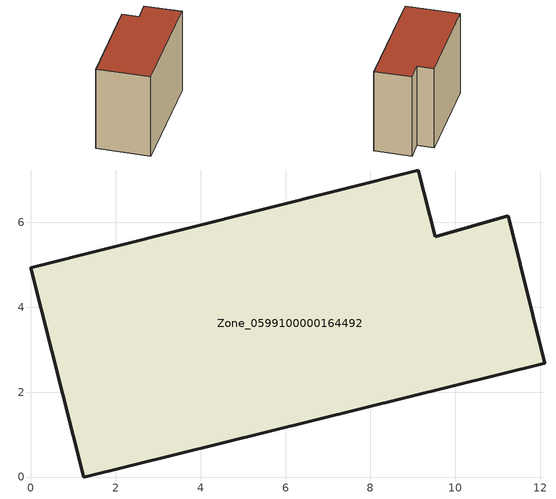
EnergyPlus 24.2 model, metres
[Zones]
Zone_0599100000164492
 floor ground (C_G): 0,4.94 9.13,7.24 9.53,5.67 11.25,6.16 12.11,2.69 1.25,0 z0
 wall outside (C_F): 9.13,7.24 0,4.94 1.25,0 12.11,2.69 11.25,6.16 9.53,5.67 9.13,7.24 z0:8.43
 roof outside (C_R): 12.11,2.69 11.25,6.16 9.53,5.67 9.13,7.24 0,4.94 1.25,0 z8.43
[BUILDING]
Pand.0599100000164492: North Axis=0; Terrain=City; Loads Convergence Tolerance Value=0.04; Temperature Convergence Tolerance Value=0.4; Solar Distribution=FullExterior; Maximum Number of Warmup Days=25; Minimum Number of Warmup Days=1
[Site:Location]
Rotterdam.The.Hague.AP_ZH_NLD Design_Conditions: Latitude=51.96; Longitude=4.45; Time Zone=1; Elevation=-4.5
[SITE:GROUNDTEMPERATURE:BUILDINGSURFACE]
18, 18, 18, 18, 18, 18, 18, 18, 18, 18, 18, 18
[MATERIAL] Thermal Absorptance=0.9; Solar Absorptance=0.7; Visible Absorptance=0.7
Name | Roughness | Thickness | Conductivity | Density | Specific Heat
G.TI.1992-2005 | MediumSmooth | 0.15 | 0.06 | 540 | 1210
F.TI.1992-2005 | Rough | 0.3 | 0.12 | 1920 | 840
R.TI.1992-2005 | MediumRough | 0.2 | 0.08 | 1500 | 1000
[CONSTRUCTION]
C_G: G.TI.1992-2005
C_F: F.TI.1992-2005
C_R: R.TI.1992-2005
[ZONE]
Zone_0599100000164492: Type=1; Multiplier=1; Ceiling Height=Autocalculate; Volume=Autocalculate; Floor Area=autocalculate; Part of Total Floor Area=Yes
[ZONEINFILTRATION:DESIGNFLOWRATE]
Infil_Zone_0599100000164492: Zone or ZoneList or Space or SpaceList=Zone_0599100000164492; Schedule=AlwaysOn; Design Flow Rate Calculation Method=Flow/Area; Flow Rate per Floor Area=0.0015; Constant Term Coefficient=1; Temperature Term Coefficient=0; Velocity Term Coefficient=0; Velocity Squared Term Coefficient=0
[HVACTEMPLATE:ZONE:IDEALLOADSAIRSYSTEM]
Zone_0599100000164492: Maximum Heating Supply Air Temperature=50; Minimum Cooling Supply Air Temperature=13; Maximum Heating Supply Air Humidity Ratio=0.0156; Minimum Cooling Supply Air Humidity Ratio=0.0077; Heating Limit=NoLimit; Cooling Limit=NoLimit; Dehumidification Control Type=ConstantSensibleHeatRatio; Cooling Sensible Heat Ratio=0.7; Dehumidification Setpoint=60; Humidification Control Type=None; Humidification Setpoint=30; Outdoor Air Method=None; Outdoor Air Flow Rate per Person=0.00944; Outdoor Air Flow Rate per Zone Floor Area=0; Outdoor Air Flow Rate per Zone=0; Demand Controlled Ventilation Type=None; Outdoor Air Economizer Type=NoEconomizer; Heat Recovery Type=None; Sensible Heat Recovery Effectiveness=0.7; Latent Heat Recovery Effectiveness=0.65
[ZONECONTROL:THERMOSTAT]
ThermostatControl_Zone_0599100000164492: Zone or ZoneList=Zone_0599100000164492; Control Type Schedule=DualSetpointControlType; Control 1=Thermostat_Zone_0599100000164492; Temperature Difference Between Cutout And Setpoint=0
[THERMOSTATSETPOINT:DUALSETPOINT]
Thermostat_Zone_0599100000164492: Heating Setpoint Temperature Schedule=HeatingSetpoint_Zone_0599100000164492; Cooling Setpoint Temperature Schedule=CoolingSetpoint_Zone_0599100000164492
[SCHEDULE:COMPACT]
HeatingSetpoint_Zone_0599100000164492: Through: 12/31, For: AllDays, Until: 24:00, 21
CoolingSetpoint_Zone_0599100000164492: Through: 12/31, For: AllDays, Until: 24:00, 24
DualSetpointControlType: Through: 12/31, For: AllDays, Until: 24:00, 4
AlwaysOn: Through: 12/31, For: AllDays, Until: 24:00, 1
